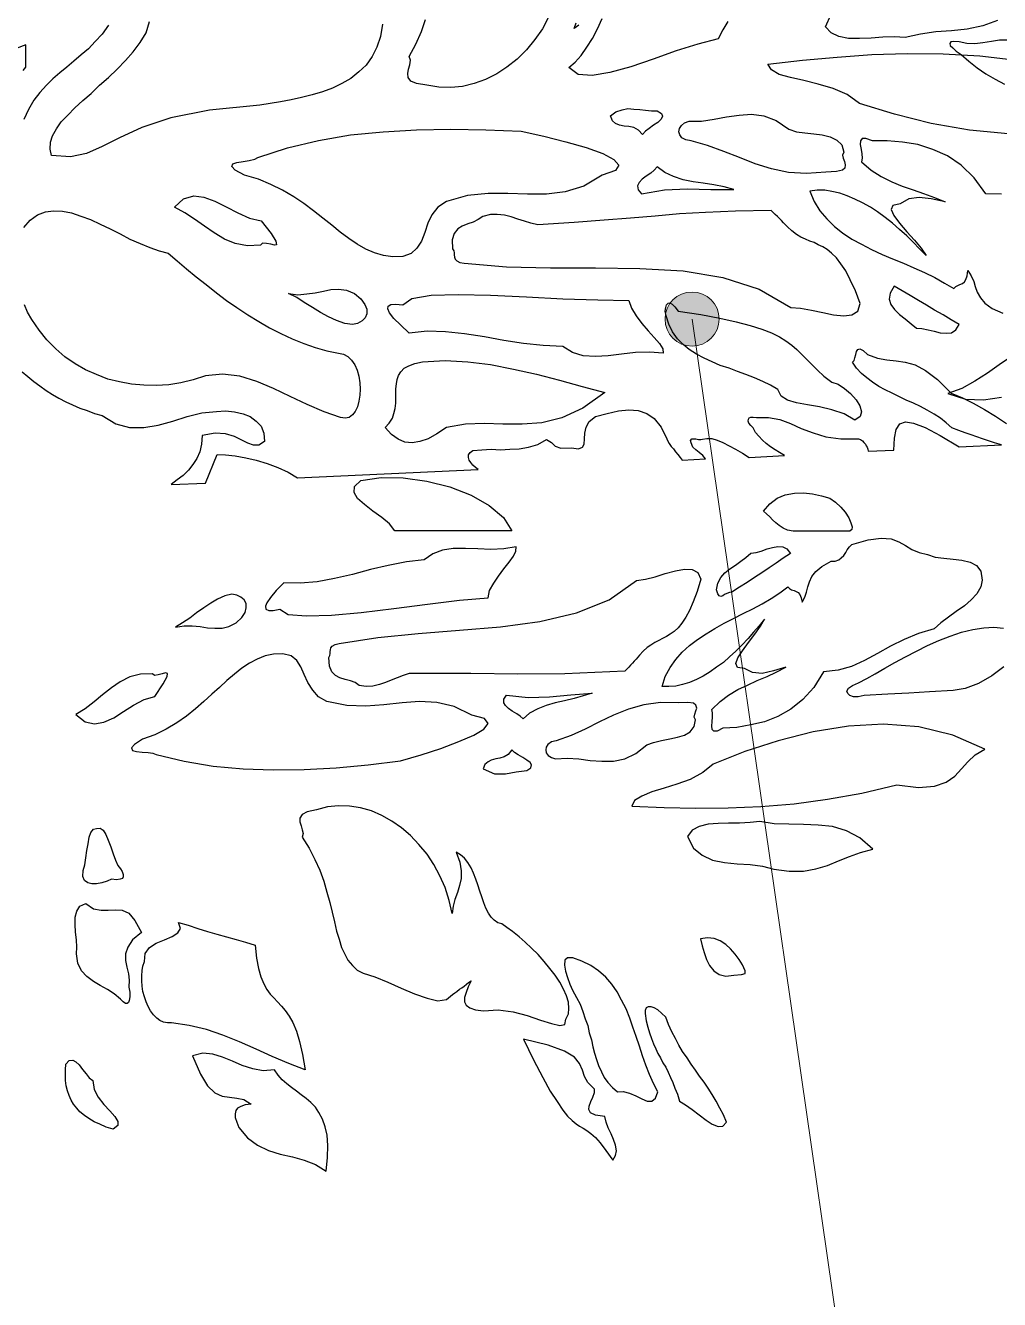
# Model space of a CAD drawing. Header units: metres. Extents: x 78 to 178, y -74 to 157.
# Drawn here: x 108.831 to 109.576, y 100.694 to 101.669 of the extents above; entities that cross this region are included whole.
import ezdxf

# ---------------------------------------------------------------- set-up
doc = ezdxf.new("R2010")
doc.units = ezdxf.units.M
doc.layers.add('ARBOLES', color=3, linetype='Continuous')
doc.layers.add('Detalles constructivos', color=7, linetype='Continuous', lineweight=9)

# ---------------------------------------------------------------- blocks, each defined once
blk = doc.blocks.new('ar-43')
at = {"layer": 'ARBOLES', "color": 35}
for points in [[(60.0077, 101.8655), (59.955, 101.8871), (59.9557, 101.9027), (59.9572, 101.9205), (59.9609, 101.9398), (59.9654, 101.9592), (59.9713, 101.9792), (59.9787, 101.9986), (59.9877, 102.0179), (59.9981, 102.035), (59.9825, 102.368), (59.9787, 102.3628), (59.9743, 102.3576), (59.9698, 102.3539), (59.9654, 102.3509), (59.9602, 102.3502), (59.9557, 102.3502), (59.9512, 102.3531), (59.9475, 102.3576), (59.946, 102.3747), (59.9453, 102.3918), (59.946, 102.4089), (59.9453, 102.426), (59.9445, 102.4431), (59.9416, 102.4602), (59.9364, 102.4773), (59.9275, 102.4937), (59.9327, 102.5026), (59.9393, 102.5093), (59.943, 102.5197), (59.9423, 102.5397), (59.9445, 102.5524), (59.9416, 102.5598), (59.9356, 102.5628), (59.926, 102.5635), (59.9156, 102.5643), (59.9044, 102.5665), (59.894, 102.5724), (59.8851, 102.5836), (59.8792, 102.6052), (59.8747, 102.626), (59.8725, 102.6453), (59.8739, 102.6624), (59.8792, 102.678), (59.8888, 102.6921), (59.9044, 102.7048), (59.926, 102.7152), (59.9304, 102.7167), (59.9349, 102.7197), (59.9401, 102.7234), (59.9445, 102.7271), (59.9497, 102.7308), (59.955, 102.7353), (59.9602, 102.7397), (59.9654, 102.7434), (59.9631, 102.7865), (59.9564, 102.7814), (59.9512, 102.7747), (59.946, 102.7687), (59.9416, 102.7628), (59.9334, 102.7598), (59.929, 102.759), (59.926, 102.7613), (59.926, 102.765), (59.926, 102.7687), (59.9275, 102.7732), (59.9275, 102.7776), (59.9267, 102.7806), (59.9253, 102.7888), (59.9253, 102.7977), (59.9282, 102.8081), (59.9327, 102.8185), (59.9386, 102.8297), (59.9453, 102.8416), (59.9527, 102.8542), (59.9602, 102.8668), (59.9564, 102.9315), (59.9512, 102.9226), (59.946, 102.9144), (59.9408, 102.9062), (59.9349, 102.8981), (59.9282, 102.8914), (59.9208, 102.8847), (59.9141, 102.8787), (59.9059, 102.8743), (59.9014, 102.8698), (59.897, 102.8661), (59.8933, 102.8646), (59.8896, 102.8654), (59.8873, 102.8668), (59.8859, 102.8698), (59.8859, 102.8743), (59.8866, 102.8802), (59.8866, 102.9025), (59.8903, 102.9233), (59.8977, 102.9427), (59.9067, 102.9627), (59.9148, 102.9843), (59.9223, 103.0081), (59.926, 103.0356), (59.926, 103.0683), (59.9275, 103.072), (59.9297, 103.0757), (59.9327, 103.0779), (59.9356, 103.0809), (59.9386, 103.0824), (59.9416, 103.0839), (59.9453, 103.0854), (59.949, 103.0861), (59.9468, 103.133), (59.9245, 103.1344), (59.9089, 103.1374), (59.8985, 103.1441), (59.8948, 103.1545), (59.897, 103.1694), (59.9052, 103.1909), (59.9201, 103.2185), (59.9408, 103.2534), (59.9371, 103.3314), (59.9334, 103.3188), (59.9297, 103.3077), (59.926, 103.2965), (59.9223, 103.2861), (59.9186, 103.2757), (59.9148, 103.2645), (59.9104, 103.2527), (59.9059, 103.24), (59.8963, 103.2296), (59.8881, 103.2192), (59.8806, 103.2073), (59.8732, 103.1947), (59.8665, 103.182), (59.8606, 103.1694), (59.8546, 103.156), (59.8487, 103.1434), (59.842, 103.13), (59.836, 103.1174), (59.8294, 103.1054), (59.8219, 103.0936), (59.8137, 103.0832), (59.8056, 103.0735), (59.7959, 103.0646), (59.7847, 103.0571), (59.7818, 103.0601), (59.7766, 103.0616), (59.7706, 103.0631), (59.7654, 103.0646), (59.7617, 103.0668), (59.7602, 103.0705), (59.7632, 103.0765), (59.7706, 103.0846), (59.7773, 103.1032), (59.7803, 103.1203), (59.7825, 103.1374), (59.7847, 103.1538), (59.79, 103.1724), (59.8004, 103.1917), (59.8167, 103.2133), (59.842, 103.2385), (59.8502, 103.2593), (59.8606, 103.2794), (59.8717, 103.3002), (59.8844, 103.3203), (59.8977, 103.3404)], [(59.1573, 102.8274), (59.173, 102.8185), (59.1893, 102.8096), (59.199, 102.7724), (59.2116, 102.7323), (59.2265, 102.6899), (59.2406, 102.649), (59.251, 102.6104), (59.257, 102.5777), (59.2547, 102.5516), (59.2421, 102.5345), (59.2324, 102.5464), (59.2198, 102.5576), (59.2049, 102.568), (59.1886, 102.5784), (59.1707, 102.5873), (59.1521, 102.5962)], [(59.164, 101.6871), (59.1804, 101.6752), (59.1945, 101.6626), (59.2079, 101.6499), (59.219, 101.6365), (59.2302, 101.6232), (59.2413, 101.6105), (59.2517, 101.5971), (59.2629, 101.5845), (59.2748, 101.5726), (59.2882, 101.5607), (59.3023, 101.5496), (59.3194, 101.5399), (59.338, 101.531)], [(59.5365, 101.531), (59.5231, 101.5429), (59.5134, 101.5563), (59.5082, 101.5711), (59.506, 101.586), (59.5067, 101.6023), (59.5097, 101.6187), (59.5157, 101.6358), (59.5223, 101.6537), (59.5305, 101.6715), (59.5394, 101.6901), (59.5484, 101.7087), (59.558, 101.7265), (59.5662, 101.7451), (59.5736, 101.7629), (59.5796, 101.78), (59.584, 101.7971), (59.5982, 101.8135), (59.613, 101.8306), (59.6279, 101.8484), (59.642, 101.867), (59.6569, 101.8856), (59.671, 101.9042), (59.6844, 101.9235), (59.6978, 101.9436), (59.7097, 101.9636), (59.7216, 101.9837), (59.732, 102.0045), (59.7416, 102.0253), (59.7505, 102.0469), (59.758, 102.0677), (59.7639, 102.0893), (59.7684, 102.1108), (59.7699, 102.1197), (59.7743, 102.1279), (59.781, 102.1346), (59.79, 102.1406), (59.7996, 102.145), (59.8108, 102.148), (59.8227, 102.1495), (59.8346, 102.1502), (59.8457, 102.1495), (59.8569, 102.148), (59.8673, 102.1458), (59.8754, 102.1413), (59.8821, 102.1361), (59.8866, 102.1301), (59.8881, 102.1227), (59.8866, 102.1145), (59.8762, 102.0841), (59.8628, 102.0528), (59.8479, 102.0216), (59.8331, 101.9911), (59.8204, 101.9599), (59.8108, 101.9287), (59.807, 101.8967), (59.81, 101.8655), (59.8175, 101.8432), (59.8227, 101.8201), (59.8264, 101.7979), (59.8279, 101.7748), (59.8271, 101.7518), (59.8256, 101.7295), (59.8212, 101.7072), (59.816, 101.6856), (59.8078, 101.6648), (59.7989, 101.6447), (59.7877, 101.6254), (59.7751, 101.6068), (59.7602, 101.5897), (59.7439, 101.5733), (59.726, 101.5592), (59.706, 101.5458), (59.6926, 101.5377), (59.6792, 101.5325)], [(59.8026, 101.528), (59.8115, 101.5384), (59.8204, 101.5496), (59.8286, 101.5607), (59.8368, 101.5719), (59.8442, 101.5838), (59.8509, 101.5957), (59.8576, 101.6083), (59.8636, 101.6209), (59.8695, 101.6343), (59.8739, 101.6477), (59.8792, 101.6611), (59.8829, 101.6752), (59.8985, 101.7005), (59.9052, 101.7257), (59.9052, 101.7518), (59.9007, 101.7785), (59.8933, 101.8053), (59.8851, 101.8321), (59.8784, 101.8588), (59.8754, 101.8856), (59.8747, 101.9027), (59.8762, 101.919), (59.8799, 101.9347), (59.8851, 101.948), (59.8933, 101.9592), (59.9029, 101.9681), (59.9156, 101.9733), (59.9312, 101.974), (59.9379, 101.9636), (59.9379, 101.954), (59.9342, 101.9436), (59.9282, 101.9324), (59.9215, 101.919), (59.9171, 101.9027), (59.9156, 101.8833), (59.9201, 101.8596), (59.9356, 101.8581), (59.9497, 101.8551), (59.9624, 101.8499), (59.9735, 101.8425), (59.9839, 101.8343), (59.9936, 101.8246), (60.0018, 101.8135), (60.01, 101.8023), (60.0077, 101.8655)], [(59.2748, 102.2729), (59.2718, 102.2543), (59.2674, 102.2439), (59.2607, 102.2387), (59.2532, 102.2379), (59.245, 102.2394), (59.2369, 102.2417), (59.2287, 102.2431), (59.222, 102.2409), (59.199, 102.2528), (59.1759, 102.2632), (59.1536, 102.2706)], [(59.164, 102.5531), (59.17, 102.5442), (59.1596, 102.5479)], [(59.1484, 102.4981), (59.1707, 102.4862), (59.1908, 102.4721), (59.2094, 102.4565), (59.2265, 102.4394), (59.2413, 102.4208), (59.254, 102.4022), (59.2644, 102.3814), (59.2718, 102.3606), (59.277, 102.339), (59.2792, 102.3175), (59.2785, 102.2952), (59.2748, 102.2729)], [(59.59, 102.229), (59.5907, 102.2104), (59.5885, 102.1933), (59.5833, 102.177), (59.5766, 102.1606), (59.5677, 102.145), (59.5573, 102.1294), (59.5454, 102.1138), (59.5327, 102.0982), (59.5194, 102.0818), (59.506, 102.0647), (59.4926, 102.0469), (59.48, 102.0283), (59.4681, 102.0075), (59.4577, 101.9859), (59.448, 101.9629), (59.4406, 101.9376), (59.4309, 101.9205), (59.4242, 101.9138), (59.4198, 101.916), (59.4168, 101.9235), (59.4153, 101.9347), (59.4131, 101.9458), (59.4108, 101.9562), (59.4079, 101.9622), (59.39, 102.0164), (59.3766, 102.0736), (59.3662, 102.1324), (59.3603, 102.1926), (59.3566, 102.2543), (59.3558, 102.3175), (59.3566, 102.3821), (59.3596, 102.4468), (59.3684, 102.4885), (59.3789, 102.5294), (59.3893, 102.5665), (59.4004, 102.597), (59.4116, 102.6178), (59.422, 102.6267), (59.4316, 102.6208), (59.4406, 102.5962), (59.4606, 102.5621), (59.471, 102.5279), (59.4755, 102.4937), (59.4755, 102.4587), (59.474, 102.4223), (59.474, 102.3859), (59.4777, 102.348), (59.4889, 102.3093), (59.4993, 102.2937), (59.5134, 102.2825), (59.529, 102.2751), (59.5461, 102.2692), (59.5617, 102.2632), (59.5751, 102.255), (59.5848, 102.2446), (59.59, 102.229)], [(59.1625, 102.1918), (59.1848, 102.1881), (59.2049, 102.1814), (59.222, 102.1725), (59.2376, 102.1614), (59.2503, 102.148), (59.2622, 102.1331), (59.2718, 102.1168), (59.28, 102.0997), (59.2867, 102.0811), (59.2926, 102.0618), (59.2971, 102.0424), (59.3016, 102.0231), (59.3053, 102.0038), (59.3082, 101.9844), (59.3112, 101.9659), (59.3209, 101.873), (59.335, 101.8016), (59.3529, 101.7481), (59.3714, 101.7072), (59.3878, 101.6752), (59.4004, 101.6462), (59.4064, 101.6172), (59.4041, 101.5823), (59.3923, 101.5793), (59.3796, 101.58), (59.3677, 101.5838), (59.3551, 101.5912), (59.3424, 101.6001), (59.3298, 101.612), (59.3164, 101.6247), (59.303, 101.6395), (59.2897, 101.6551), (59.2748, 101.6707), (59.2607, 101.6871), (59.245, 101.7027), (59.2295, 101.7183), (59.2131, 101.7324), (59.196, 101.7451), (59.1782, 101.7562), (59.1573, 101.7622)], [(59.2479, 101.5298), (59.2413, 101.535), (59.2004, 101.535), (59.2071, 101.5171)]]:
    blk.add_lwpolyline(points, dxfattribs=at)
at = {"layer": 'ARBOLES', "color": 139, "linetype": 'Continuous'}
for points in [[(59.3774, 103.0936), (59.3729, 103.0817), (59.3729, 103.075), (59.3774, 103.072), (59.3841, 103.0712), (59.393, 103.0727), (59.4012, 103.0742), (59.4093, 103.075), (59.416, 103.0735), (59.4309, 103.0913), (59.4428, 103.1099), (59.4525, 103.1292), (59.4606, 103.1486), (59.4673, 103.1686), (59.474, 103.188), (59.4815, 103.208), (59.4896, 103.2274), (59.4837, 103.2021), (59.4815, 103.1798), (59.4837, 103.1605), (59.4933, 103.1449), (59.4963, 103.1315), (59.5038, 103.1285), (59.5149, 103.133), (59.529, 103.1434), (59.5446, 103.1568), (59.5602, 103.1709), (59.5751, 103.1835), (59.5885, 103.1924), (59.5759, 103.1805), (59.564, 103.1686), (59.5521, 103.1568), (59.5402, 103.1434), (59.529, 103.1307), (59.5186, 103.1174), (59.5082, 103.1032), (59.4993, 103.0899), (59.4911, 103.0757), (59.4844, 103.0616), (59.4785, 103.0475), (59.4733, 103.0334), (59.4703, 103.0192), (59.4681, 103.0058), (59.4681, 102.9917), (59.4696, 102.9783), (59.4889, 102.9865), (59.506, 102.9969), (59.5209, 103.0096), (59.535, 103.0237), (59.5469, 103.0385), (59.558, 103.0557), (59.5677, 103.0735), (59.5774, 103.0921), (59.5863, 103.1114), (59.5944, 103.1307), (59.6026, 103.1508), (59.6108, 103.1701), (59.6197, 103.1895), (59.6286, 103.2088), (59.6391, 103.2266), (59.6494, 103.2437), (59.6457, 103.2475), (59.6435, 103.2512), (59.642, 103.2549), (59.6398, 103.2593), (59.6368, 103.263), (59.6324, 103.266), (59.6257, 103.2683), (59.616, 103.2697), (59.6257, 103.2757), (59.6361, 103.2802), (59.6457, 103.2831), (59.6561, 103.2868), (59.6666, 103.2928), (59.6762, 103.301), (59.6859, 103.3144), (59.6948, 103.3337)], [(59.4755, 103.3314), (59.4748, 103.3025), (59.445, 103.2809), (59.422, 103.2571), (59.4049, 103.2318), (59.393, 103.2051), (59.3841, 103.1776), (59.3796, 103.1493), (59.3774, 103.1211), (59.3774, 103.0936)], [(59.2362, 102.901), (59.2287, 102.965), (59.2228, 103.0289), (59.2183, 103.0928), (59.2161, 103.1575), (59.2168, 103.2237), (59.2205, 103.2913), (59.2287, 103.3597)], [(59.364, 103.3434), (59.3573, 103.2727), (59.3454, 103.2021), (59.3283, 103.1344), (59.3082, 103.0698), (59.2919, 103.0475), (59.2807, 103.0215), (59.2726, 102.994), (59.2659, 102.9672), (59.2607, 102.9427), (59.2547, 102.9218), (59.2465, 102.9077), (59.2362, 102.901)], [(59.8424, 103.2326), (59.8528, 103.2653), (59.8543, 103.298), (59.8491, 103.3314)], [(59.7755, 103.3478), (59.7896, 103.327), (59.8052, 103.3054), (59.8201, 103.2824), (59.8335, 103.2586), (59.8424, 103.2326)], [(59.1979, 103.2675), (59.195, 103.2534), (59.1942, 103.2437), (59.195, 103.2378), (59.1979, 103.2363), (59.2016, 103.237), (59.2061, 103.2415), (59.2121, 103.2482), (59.218, 103.2571), (59.2306, 103.2712), (59.2425, 103.2868), (59.2537, 103.3025), (59.2633, 103.3195), (59.273, 103.3367)], [(59.192, 103.3426), (59.192, 103.3277), (59.1942, 103.3129), (59.1965, 103.2972), (59.1987, 103.2824), (59.1979, 103.2675)], [(59.167, 103.0073), (59.144, 103.0177)], [(59.1558, 103.324), (59.1655, 103.2972), (59.1715, 103.2683), (59.1744, 103.2393), (59.1767, 103.2103), (59.1804, 103.182), (59.1871, 103.1538), (59.1856, 103.1344), (59.1863, 103.1129), (59.1878, 103.0913), (59.1886, 103.0698), (59.1886, 103.0497), (59.1848, 103.0319), (59.1782, 103.0177), (59.167, 103.0073)], [(60.3988, 103.0787), (60.401, 103.0675), (60.401, 103.0586), (60.3988, 103.0519), (60.395, 103.0482), (60.3906, 103.0467), (60.3854, 103.0497), (60.3802, 103.0571), (60.3757, 103.0683), (60.3675, 103.0832), (60.3586, 103.0988), (60.3482, 103.1166), (60.3378, 103.1352), (60.3274, 103.1545), (60.317, 103.1746), (60.3066, 103.1954), (60.2977, 103.2162), (60.2895, 103.237), (60.282, 103.2578), (60.2769, 103.2787), (60.2739, 103.2987), (60.2731, 103.3173), (60.2746, 103.3352)], [(60.346, 103.3359), (60.3623, 103.3136), (60.3764, 103.2891), (60.3861, 103.2645), (60.3898, 103.2422), (60.3921, 103.1991), (60.3943, 103.1605), (60.3965, 103.1218), (60.3988, 103.0787)], [(60.459, 102.8185), (60.4642, 102.8081), (60.4642, 102.8014), (60.4612, 102.7984), (60.4545, 102.7977), (60.4471, 102.7984), (60.4381, 102.7992), (60.4307, 102.7992), (60.4248, 102.7977), (60.4099, 102.8133), (60.398, 102.8289), (60.3876, 102.846), (60.3794, 102.8639), (60.3713, 102.8817), (60.3638, 102.8996), (60.3556, 102.9166), (60.3467, 102.9345), (60.3534, 102.9114), (60.3579, 102.8906), (60.3564, 102.8728), (60.3489, 102.8579), (60.3474, 102.8453), (60.34, 102.8423), (60.3296, 102.846), (60.3162, 102.8542), (60.3014, 102.8654), (60.2857, 102.8772), (60.2709, 102.8876), (60.2582, 102.8951), (60.2702, 102.8854), (60.282, 102.875), (60.2939, 102.8646), (60.3058, 102.8534), (60.317, 102.8423), (60.3274, 102.8304), (60.3378, 102.8192), (60.3467, 102.8066), (60.3549, 102.7947), (60.3631, 102.7821), (60.369, 102.7695), (60.375, 102.7568), (60.3787, 102.7442), (60.3816, 102.7315), (60.3824, 102.7189), (60.3824, 102.7063), (60.3638, 102.7122), (60.3474, 102.7211), (60.3326, 102.7315), (60.3192, 102.7434), (60.3066, 102.7568), (60.2954, 102.7717), (60.285, 102.7873), (60.2754, 102.8037), (60.2657, 102.8207), (60.2568, 102.8379), (60.2479, 102.8557), (60.2389, 102.8735), (60.23, 102.8906), (60.2203, 102.907), (60.2099, 102.9233), (60.1988, 102.9382), (60.2018, 102.9412), (60.204, 102.9449), (60.2055, 102.9493), (60.207, 102.9531), (60.2092, 102.9568), (60.2129, 102.9598), (60.2189, 102.9627), (60.227, 102.9642), (60.2174, 102.9694), (60.2085, 102.9724), (60.1988, 102.9746), (60.1891, 102.9776), (60.1795, 102.9821), (60.1705, 102.9895), (60.1609, 103.0007), (60.1512, 103.0177), (60.1512, 103.0252), (60.149, 103.0319), (60.1453, 103.0363), (60.1408, 103.0408), (60.1356, 103.0445), (60.1304, 103.0475), (60.1252, 103.0512), (60.1207, 103.0557), (60.1118, 103.0861), (60.1088, 103.1099), (60.1103, 103.1285), (60.1155, 103.1426), (60.1222, 103.1545), (60.1296, 103.1664), (60.1356, 103.1798), (60.1393, 103.1954), (60.1438, 103.2095), (60.146, 103.2251), (60.1475, 103.2422), (60.1497, 103.2586), (60.1534, 103.2735), (60.1594, 103.2854), (60.1698, 103.2935), (60.1861, 103.2958), (60.1988, 103.2935), (60.2114, 103.2861), (60.2226, 103.2757), (60.2337, 103.263), (60.2441, 103.2482), (60.2545, 103.2341), (60.2649, 103.2199), (60.2761, 103.2073), (60.2843, 103.1783), (60.2954, 103.1523), (60.3081, 103.127), (60.3214, 103.1032), (60.3341, 103.0794), (60.3452, 103.0549), (60.3519, 103.0304), (60.3549, 103.0036), (60.3839, 102.9858), (60.4062, 102.9657), (60.424, 102.9434), (60.4374, 102.9196), (60.4471, 102.8951), (60.453, 102.8698), (60.4575, 102.8438), (60.459, 102.8185)], [(60.6024, 102.6505), (60.6047, 102.71), (60.6061, 102.7687), (60.6054, 102.8282), (60.6032, 102.8884), (60.598, 102.9493), (60.5898, 103.011), (60.5786, 103.0742), (60.563, 103.1389), (60.5682, 103.1783), (60.566, 103.208), (60.5586, 103.2296), (60.5474, 103.2452), (60.534, 103.2578), (60.5207, 103.2697), (60.508, 103.2831), (60.4976, 103.301), (60.4716, 103.2415), (60.4567, 103.1791), (60.4515, 103.1144), (60.4553, 103.0497), (60.4657, 102.9843), (60.482, 102.9204), (60.5021, 102.8587), (60.5251, 102.8007), (60.5407, 102.7814), (60.5534, 102.7583), (60.5623, 102.7338), (60.5697, 102.71), (60.5764, 102.6877), (60.5839, 102.6691), (60.592, 102.6557), (60.6024, 102.6505)], [(59.645, 103.1337), (59.6576, 103.1263), (59.6688, 103.1248), (59.6784, 103.1278), (59.6881, 103.1344), (59.697, 103.1434), (59.7052, 103.1538), (59.7141, 103.1649), (59.7223, 103.1746), (59.723, 103.185), (59.7253, 103.1961), (59.7275, 103.2073), (59.7305, 103.2185), (59.7312, 103.2296), (59.7305, 103.2393), (59.7253, 103.2475), (59.7156, 103.2534), (59.7067, 103.2385), (59.6978, 103.2237), (59.6888, 103.208), (59.6799, 103.1932), (59.671, 103.1783), (59.6621, 103.1634), (59.6532, 103.1486), (59.645, 103.1337)], [(60.6582, 102.7531), (60.6798, 102.7642), (60.6931, 102.7799), (60.702, 102.7992), (60.7065, 102.8215), (60.7087, 102.8445), (60.7102, 102.8683), (60.7132, 102.8914), (60.7184, 102.9122), (60.7221, 102.9404), (60.7221, 102.9665), (60.7177, 102.9895), (60.7117, 103.011), (60.7035, 103.0311), (60.6953, 103.0512), (60.6879, 103.072), (60.682, 103.0943), (60.6611, 103.0705), (60.6478, 103.046), (60.6403, 103.02), (60.6374, 102.994), (60.6366, 102.9665), (60.6359, 102.9397), (60.6351, 102.9129), (60.6307, 102.8862), (60.6329, 102.8683), (60.6336, 102.849), (60.6336, 102.8289), (60.6344, 102.8096), (60.6359, 102.791), (60.6403, 102.7747), (60.647, 102.762), (60.6582, 102.7531)], [(59.5164, 102.3762), (59.5223, 102.368), (59.5268, 102.3584), (59.5298, 102.3487), (59.5342, 102.3383), (59.5394, 102.3301), (59.5476, 102.3234), (59.5595, 102.3197), (59.5759, 102.3204), (59.5796, 102.3227), (59.5833, 102.3234), (59.587, 102.3234), (59.5915, 102.3242), (59.5952, 102.3256), (59.5982, 102.3286), (59.6011, 102.3338), (59.6026, 102.342), (59.6093, 102.4201), (59.6108, 102.5011), (59.6108, 102.5836), (59.6123, 102.6654), (59.6167, 102.7449), (59.6286, 102.8185), (59.6502, 102.8854), (59.6844, 102.9434), (59.6851, 102.9612), (59.6888, 102.9813), (59.6933, 103.0021), (59.6978, 103.0222), (59.6993, 103.0408), (59.6978, 103.0557), (59.6911, 103.0668), (59.677, 103.0712), (59.6532, 103.0624), (59.6331, 103.0527), (59.6167, 103.0445), (59.6034, 103.0356), (59.5929, 103.0274), (59.584, 103.0185), (59.5774, 103.0103), (59.5721, 103.0021), (59.5684, 102.994), (59.5647, 102.9865), (59.5617, 102.9783), (59.558, 102.9702), (59.5543, 102.962), (59.5499, 102.9538), (59.5432, 102.9456), (59.5357, 102.9375), (59.532, 102.9337), (59.5283, 102.93), (59.5238, 102.9263), (59.5201, 102.9226), (59.5164, 102.9189), (59.5127, 102.9144), (59.509, 102.9107), (59.5052, 102.907), (59.5067, 102.8416), (59.509, 102.7865), (59.5119, 102.7382), (59.5157, 102.6936), (59.5194, 102.6483), (59.5231, 102.6), (59.5275, 102.5442), (59.532, 102.4773), (59.529, 102.4647), (59.5253, 102.4528), (59.5216, 102.4409), (59.5171, 102.4282), (59.5142, 102.4163), (59.5127, 102.403), (59.5127, 102.3903), (59.5164, 102.3762)], [(59.6993, 102.7137), (59.6911, 102.7122), (59.6844, 102.713), (59.6792, 102.7145), (59.6762, 102.7174), (59.6755, 102.7204), (59.6777, 102.7248), (59.6829, 102.73), (59.6911, 102.736), (59.697, 102.7776), (59.7037, 102.8126), (59.7104, 102.8431), (59.7171, 102.8683), (59.7238, 102.8899), (59.7305, 102.9077), (59.7379, 102.9226), (59.7453, 102.9345), (59.7535, 102.9456), (59.7617, 102.9546), (59.7706, 102.9635), (59.7795, 102.9724), (59.7892, 102.9821), (59.7996, 102.9925), (59.8108, 103.0044), (59.8219, 103.0192), (59.8256, 103.0304), (59.8331, 103.0423), (59.8427, 103.0534), (59.8539, 103.0638), (59.865, 103.0705), (59.8762, 103.0735), (59.8851, 103.0712), (59.8918, 103.0616), (59.8799, 103.0415), (59.8725, 103.0192), (59.8673, 102.9962), (59.8636, 102.9739), (59.8598, 102.9538), (59.8546, 102.9375), (59.8472, 102.9256), (59.8353, 102.9196), (59.8271, 102.9062), (59.8204, 102.8921), (59.8137, 102.8765), (59.8078, 102.8609), (59.8019, 102.8453), (59.7959, 102.8297), (59.7907, 102.8133), (59.784, 102.7984), (59.7773, 102.7836), (59.7699, 102.7695), (59.7617, 102.7561), (59.752, 102.7449), (59.7416, 102.7345), (59.729, 102.7256), (59.7149, 102.7189), (59.6993, 102.7137)], [(59.3774, 102.7598), (59.3751, 102.7501), (59.3714, 102.7427), (59.3662, 102.739), (59.3603, 102.7375), (59.3543, 102.7382), (59.3491, 102.742), (59.3439, 102.7479), (59.3409, 102.7561), (59.3409, 102.7791), (59.3372, 102.8022), (59.3328, 102.8252), (59.3298, 102.8482), (59.3283, 102.8713), (59.3313, 102.8936), (59.3395, 102.9166), (59.3558, 102.9397), (59.3603, 102.9538), (59.3625, 102.9694), (59.364, 102.9858), (59.3662, 103.0014), (59.3699, 103.0162), (59.3759, 103.0282), (59.3848, 103.0371), (59.3982, 103.0408), (59.4034, 103.0385), (59.4093, 103.04), (59.4153, 103.0423), (59.4213, 103.0437), (59.4272, 103.043), (59.4309, 103.0385), (59.4339, 103.0274), (59.4346, 103.0081), (59.4376, 102.9724), (59.4354, 102.9389), (59.4287, 102.9077), (59.4198, 102.878), (59.4079, 102.849), (59.3967, 102.82), (59.3856, 102.7903), (59.3774, 102.7598)], [(60.2085, 102.8349), (60.2092, 102.8304), (60.2107, 102.8259), (60.2129, 102.8215), (60.2151, 102.8185), (60.2166, 102.8148), (60.2151, 102.8118), (60.2114, 102.8089), (60.204, 102.8066), (60.1921, 102.8089), (60.1817, 102.8148), (60.1728, 102.8222), (60.1653, 102.8312), (60.1586, 102.8416), (60.1512, 102.8512), (60.1445, 102.8609), (60.1363, 102.8698), (60.1356, 102.8795), (60.1326, 102.8891), (60.1289, 102.8996), (60.1259, 102.91), (60.1244, 102.9196), (60.1252, 102.9285), (60.1289, 102.936), (60.1371, 102.9427), (60.146, 102.9293), (60.1549, 102.9166), (60.1638, 102.9033), (60.1728, 102.8899), (60.1817, 102.8765), (60.1906, 102.8631), (60.1995, 102.849), (60.2085, 102.8349)], [(60.847, 102.7769), (60.8596, 102.7799), (60.8723, 102.7836), (60.8849, 102.788), (60.8961, 102.794), (60.9057, 102.8014), (60.9124, 102.8118), (60.9154, 102.8237), (60.9139, 102.8386), (60.9124, 102.8527), (60.9109, 102.8594), (60.9057, 102.8594), (60.8946, 102.8542), (60.8849, 102.8482), (60.8753, 102.8408), (60.8656, 102.8326), (60.8574, 102.8237), (60.8507, 102.8133), (60.8463, 102.8022), (60.8448, 102.7903), (60.847, 102.7769)], [(59.425, 102.6973), (59.4309, 102.6921), (59.4368, 102.6855), (59.4421, 102.6773), (59.448, 102.6698), (59.454, 102.6639), (59.4599, 102.6609), (59.4673, 102.6624), (59.4748, 102.6683), (59.4673, 102.7107), (59.4658, 102.7531), (59.4666, 102.7962), (59.4666, 102.8386), (59.4621, 102.8207), (59.4584, 102.8014), (59.4554, 102.7821), (59.4525, 102.7635), (59.4488, 102.7449), (59.4428, 102.7271), (59.4354, 102.7115), (59.425, 102.6973)], [(60.9845, 102.675), (60.9979, 102.6773), (61.0098, 102.6803), (61.0202, 102.6832), (61.0306, 102.687), (61.0403, 102.6907), (61.0492, 102.6951), (61.0581, 102.6988), (61.0663, 102.7033), (61.0752, 102.7078), (61.0834, 102.713), (61.0923, 102.7174), (61.102, 102.7219), (61.1117, 102.7263), (61.1221, 102.73), (61.1332, 102.7345), (61.1459, 102.7382), (61.1525, 102.7494), (61.1614, 102.762), (61.1711, 102.7747), (61.1808, 102.7873), (61.1882, 102.7984), (61.1927, 102.8096), (61.1919, 102.8185), (61.1845, 102.8252), (61.1711, 102.8192), (61.1585, 102.8126), (61.1459, 102.8059), (61.1339, 102.7984), (61.1221, 102.791), (61.1109, 102.7836), (61.0997, 102.7754), (61.0886, 102.768), (61.0775, 102.7598), (61.0663, 102.7524), (61.0544, 102.7442), (61.0425, 102.7375), (61.0306, 102.7308), (61.018, 102.7241), (61.0046, 102.7182), (60.9912, 102.713), (60.9838, 102.7055), (60.9778, 102.6988), (60.9741, 102.6921), (60.9719, 102.6862), (60.9719, 102.681), (60.9741, 102.6773), (60.9786, 102.675), (60.9845, 102.675)], [(60.3802, 102.1487), (60.375, 102.1413), (60.372, 102.1324), (60.369, 102.1227), (60.3661, 102.1131), (60.3616, 102.1049), (60.3549, 102.0982), (60.3445, 102.0937), (60.3289, 102.093), (60.3252, 102.0945), (60.3214, 102.0952), (60.3177, 102.0952), (60.3147, 102.096), (60.311, 102.0967), (60.3081, 102.0989), (60.3051, 102.1041), (60.3029, 102.1116), (60.2917, 102.1829), (60.2843, 102.2573), (60.2783, 102.3331), (60.2724, 102.4089), (60.2627, 102.481), (60.2464, 102.5487), (60.2226, 102.6089), (60.1869, 102.6594), (60.1847, 102.6758), (60.1802, 102.6936), (60.1743, 102.7122), (60.169, 102.7308), (60.1661, 102.7479), (60.1668, 102.762), (60.172, 102.7724), (60.1847, 102.7776), (60.207, 102.7709), (60.2263, 102.7635), (60.2419, 102.7568), (60.2545, 102.7501), (60.2657, 102.7427), (60.2739, 102.736), (60.2806, 102.7286), (60.2857, 102.7211), (60.2902, 102.7145), (60.2939, 102.707), (60.2977, 102.7003), (60.3014, 102.6929), (60.3058, 102.6855), (60.3103, 102.6788), (60.317, 102.6713), (60.3244, 102.6646), (60.3281, 102.6617), (60.3319, 102.6587), (60.3356, 102.655), (60.3393, 102.652), (60.343, 102.6483), (60.3467, 102.6453), (60.3504, 102.6416), (60.3541, 102.6379), (60.3586, 102.5271), (60.3594, 102.4409), (60.3579, 102.3539), (60.3579, 102.2409), (60.3616, 102.2297), (60.3661, 102.2186), (60.3705, 102.2075), (60.375, 102.197), (60.3787, 102.1859), (60.3816, 102.174), (60.3824, 102.1614), (60.3802, 102.1487)], [(60.482, 102.5115), (60.4842, 102.5026), (60.4887, 102.4959), (60.4939, 102.4929), (60.4991, 102.4922), (60.5043, 102.4929), (60.5095, 102.4966), (60.5132, 102.5026), (60.5155, 102.51), (60.514, 102.5316), (60.5155, 102.5531), (60.5184, 102.5739), (60.5199, 102.5955), (60.5199, 102.6171), (60.5155, 102.6379), (60.5058, 102.658), (60.4894, 102.678), (60.485, 102.6907), (60.4813, 102.7055), (60.4783, 102.7204), (60.4753, 102.7345), (60.4716, 102.7479), (60.4657, 102.7583), (60.456, 102.7657), (60.4433, 102.768), (60.4389, 102.7657), (60.433, 102.7665), (60.427, 102.7687), (60.4218, 102.7702), (60.4166, 102.7687), (60.4129, 102.7642), (60.4114, 102.7538), (60.4121, 102.736), (60.4114, 102.7033), (60.4158, 102.6728), (60.424, 102.6446), (60.4352, 102.6171), (60.4471, 102.5911), (60.4605, 102.565), (60.4723, 102.539), (60.482, 102.5115)], [(59.3313, 102.6111), (59.3239, 102.6215), (59.3201, 102.6327), (59.3179, 102.6431), (59.3187, 102.6542), (59.3194, 102.6654), (59.3209, 102.6758), (59.3216, 102.687), (59.3216, 102.6973), (59.3268, 102.7055), (59.332, 102.707), (59.3372, 102.7048), (59.3432, 102.6988), (59.3484, 102.6907), (59.3543, 102.6825), (59.3596, 102.6758), (59.3655, 102.6706), (59.3573, 102.6631), (59.3529, 102.6542), (59.3506, 102.6453), (59.3499, 102.6364), (59.3484, 102.6282), (59.3454, 102.6208), (59.3402, 102.6148), (59.3313, 102.6111)], [(59.7312, 102.2409), (59.7163, 102.2245), (59.7045, 102.2127), (59.6941, 102.2045), (59.6866, 102.2015), (59.6814, 102.2022), (59.6784, 102.2067), (59.6777, 102.2156), (59.6792, 102.229), (59.6673, 102.2454), (59.6613, 102.2811), (59.6599, 102.3309), (59.6613, 102.3903), (59.6643, 102.4565), (59.668, 102.5234), (59.6703, 102.5881), (59.671, 102.6453), (59.6851, 102.6498), (59.6993, 102.6587), (59.7134, 102.6691), (59.7268, 102.681), (59.7394, 102.6921), (59.7505, 102.7018), (59.7602, 102.7078), (59.7684, 102.7085), (59.7662, 102.6832), (59.7669, 102.6572), (59.7699, 102.6319), (59.7729, 102.6074), (59.7743, 102.5836), (59.7729, 102.5613), (59.7669, 102.5412), (59.7558, 102.5234), (59.7543, 102.4877), (59.7505, 102.4513), (59.7446, 102.4148), (59.7379, 102.3792), (59.7327, 102.3428), (59.729, 102.3078), (59.7275, 102.2736), (59.7312, 102.2409)], [(60.9414, 102.5412), (60.9548, 102.5487), (60.9674, 102.5554), (60.9808, 102.5606), (60.9942, 102.565), (61.0068, 102.5695), (61.0202, 102.5724), (61.0328, 102.5762), (61.0455, 102.5791), (61.0574, 102.5821), (61.0693, 102.5858), (61.0804, 102.5896), (61.0916, 102.5948), (61.102, 102.6), (61.1117, 102.6066), (61.1206, 102.6148), (61.1287, 102.6245), (61.128, 102.6349), (61.131, 102.6461), (61.1362, 102.658), (61.1414, 102.6691), (61.1459, 102.6788), (61.1459, 102.6877), (61.1406, 102.6944), (61.1287, 102.6988), (61.1131, 102.6907), (61.0968, 102.6832), (61.0797, 102.6765), (61.0626, 102.6706), (61.0447, 102.6646), (61.0269, 102.6587), (61.0098, 102.6528), (60.9927, 102.6468), (60.9756, 102.6401), (60.96, 102.6319), (60.9444, 102.6238), (60.9303, 102.6141), (60.9176, 102.6029), (60.9057, 102.5896), (60.8961, 102.5754), (60.8879, 102.5583), (60.8819, 102.542), (60.8819, 102.5323), (60.8864, 102.5271), (60.8953, 102.5264), (60.9065, 102.5286), (60.9184, 102.5323), (60.9303, 102.5368), (60.9414, 102.5412)], [(61.0314, 102.4513), (61.07, 102.4699), (61.102, 102.487), (61.1273, 102.5004), (61.1466, 102.513), (61.1622, 102.5234), (61.1734, 102.5323), (61.1815, 102.5405), (61.1875, 102.5479), (61.1919, 102.5546), (61.1956, 102.5613), (61.2001, 102.568), (61.2053, 102.5754), (61.2128, 102.5836), (61.2224, 102.5925), (61.2365, 102.6029), (61.2544, 102.6156), (61.2462, 102.6208), (61.2373, 102.6223), (61.2269, 102.6208), (61.2165, 102.6171), (61.2061, 102.6126), (61.1949, 102.6074), (61.1845, 102.6037), (61.1741, 102.6007), (61.1719, 102.5836), (61.1674, 102.5747), (61.1614, 102.5717), (61.1548, 102.5724), (61.1466, 102.5754), (61.1384, 102.5791), (61.1302, 102.5821), (61.1236, 102.5821), (61.1117, 102.5695), (61.1005, 102.5635), (61.0886, 102.5598), (61.0767, 102.5546), (61.0648, 102.5449), (61.0537, 102.5264), (61.0425, 102.4966), (61.0314, 102.4513)], [(59.9052, 102.1963), (59.897, 102.2037), (59.8881, 102.2097), (59.8792, 102.2127), (59.8702, 102.2149), (59.8606, 102.2164), (59.8517, 102.2164), (59.8427, 102.2164), (59.8338, 102.2164), (59.8249, 102.2171), (59.8167, 102.2186), (59.8093, 102.2208), (59.8026, 102.2253), (59.7959, 102.2312), (59.7914, 102.2402), (59.787, 102.2513), (59.784, 102.2654), (59.7818, 102.3071), (59.784, 102.3487), (59.7892, 102.3903), (59.7974, 102.4327), (59.807, 102.4751), (59.8182, 102.5174), (59.8294, 102.5591), (59.8405, 102.6007), (59.8695, 102.5606), (59.8873, 102.5219), (59.8963, 102.4847), (59.8992, 102.449), (59.8992, 102.4134), (59.8977, 102.3792), (59.8992, 102.3442), (59.9052, 102.3093), (59.9171, 102.2914), (59.926, 102.2759), (59.9312, 102.2602), (59.9334, 102.2461), (59.9319, 102.2327), (59.9267, 102.2201), (59.9178, 102.2082), (59.9052, 102.1963)], [(60.4419, 102.4505), (60.4367, 102.4453), (60.4322, 102.4387), (60.4278, 102.4305), (60.4225, 102.4238), (60.4173, 102.4178), (60.4121, 102.4148), (60.4054, 102.4148), (60.398, 102.4201), (60.4025, 102.4595), (60.401, 102.4989), (60.3973, 102.5383), (60.3943, 102.5777), (60.3995, 102.5613), (60.404, 102.5442), (60.4084, 102.5264), (60.4121, 102.5093), (60.4173, 102.4929), (60.4233, 102.4773), (60.4315, 102.4624), (60.4419, 102.4505)], [(60.6091, 102.0699), (60.6128, 102.0528), (60.6181, 102.0439), (60.6247, 102.0394), (60.6314, 102.0394), (60.6389, 102.0417), (60.6463, 102.0439), (60.653, 102.0454), (60.6597, 102.0439), (60.6798, 102.0566), (60.7006, 102.067), (60.7206, 102.0759), (60.7407, 102.0833), (60.7608, 102.0893), (60.7801, 102.0945), (60.7979, 102.0989), (60.8158, 102.1034), (60.8329, 102.1071), (60.8477, 102.1116), (60.8626, 102.116), (60.8753, 102.122), (60.8864, 102.1279), (60.8961, 102.1361), (60.9043, 102.145), (60.9102, 102.1562), (60.9169, 102.1777), (60.9266, 102.2015), (60.9377, 102.226), (60.9481, 102.2506), (60.9563, 102.2736), (60.9608, 102.2937), (60.9585, 102.3093), (60.9496, 102.3204), (60.9466, 102.3249), (60.9436, 102.3286), (60.9399, 102.3331), (60.937, 102.3376), (60.934, 102.342), (60.9303, 102.3465), (60.9273, 102.3502), (60.9243, 102.3546), (60.9355, 102.3494), (60.9459, 102.3457), (60.9548, 102.3428), (60.963, 102.3428), (60.9689, 102.3457), (60.9741, 102.3524), (60.9778, 102.3628), (60.9793, 102.3777), (60.9778, 102.4045), (60.9816, 102.432), (60.9883, 102.458), (60.9964, 102.4825), (61.0031, 102.5026), (61.0068, 102.5182), (61.0046, 102.5271), (60.995, 102.5294), (60.9853, 102.5338), (60.9749, 102.5345), (60.9637, 102.5338), (60.9518, 102.5301), (60.9399, 102.5249), (60.9266, 102.5182), (60.9139, 102.5093), (60.9013, 102.4996), (60.8886, 102.4892), (60.876, 102.478), (60.8641, 102.4662), (60.8529, 102.4543), (60.8433, 102.4431), (60.8336, 102.4312), (60.8262, 102.4208), (60.8195, 102.4111), (60.8173, 102.4037), (60.8128, 102.397), (60.8069, 102.3918), (60.7994, 102.3866), (60.7905, 102.3821), (60.7808, 102.3784), (60.7697, 102.3747), (60.7593, 102.371), (60.7474, 102.3673), (60.737, 102.3636), (60.7258, 102.3591), (60.7162, 102.3546), (60.7065, 102.3487), (60.6983, 102.3428), (60.6924, 102.3353), (60.6872, 102.3271), (60.7058, 102.3338), (60.7214, 102.3361), (60.7355, 102.3361), (60.7489, 102.3331), (60.7615, 102.3294), (60.7742, 102.3249), (60.7868, 102.3219), (60.8002, 102.3197), (60.7764, 102.3145), (60.7526, 102.3071), (60.731, 102.2974), (60.7102, 102.2863), (60.6909, 102.2736), (60.6731, 102.2587), (60.6567, 102.2431), (60.6426, 102.2268), (60.6299, 102.2089), (60.6195, 102.1904), (60.6114, 102.171), (60.6054, 102.151), (60.6024, 102.1309), (60.6017, 102.1108), (60.6039, 102.09), (60.6091, 102.0699)], [(60.534, 102.377), (60.543, 102.3978), (60.543, 102.4178), (60.5392, 102.4379), (60.537, 102.4572), (60.5318, 102.4647), (60.5266, 102.4662), (60.5222, 102.4632), (60.5177, 102.4572), (60.5132, 102.4498), (60.508, 102.4416), (60.5036, 102.4349), (60.4991, 102.4297), (60.5073, 102.423), (60.5117, 102.4156), (60.514, 102.4074), (60.5155, 102.4), (60.5177, 102.3918), (60.5207, 102.3859), (60.5259, 102.3799), (60.534, 102.377)], [(60.0954, 102.2142), (60.0828, 102.2045), (60.0709, 102.1904), (60.059, 102.174), (60.0471, 102.1584), (60.036, 102.1458), (60.0248, 102.1391), (60.0137, 102.1398), (60.0025, 102.1517), (59.9973, 102.1889), (59.9981, 102.2297), (60.004, 102.2729), (60.0144, 102.3153), (60.03, 102.3546), (60.0486, 102.3881), (60.0709, 102.4141), (60.0954, 102.4297), (60.0954, 102.2142)], [(60.1913, 102.0097), (60.2055, 101.9956), (60.2181, 101.9852), (60.2278, 101.9785), (60.2345, 101.9763), (60.2397, 101.977), (60.2419, 101.9822), (60.2419, 101.9904), (60.2397, 102.0023), (60.2493, 102.0179), (60.2523, 102.0514), (60.2508, 102.0974), (60.2456, 102.1525), (60.2382, 102.2127), (60.2307, 102.2744), (60.2233, 102.3331), (60.2189, 102.3859), (60.2055, 102.3888), (60.1921, 102.3963), (60.1787, 102.4052), (60.1653, 102.4148), (60.1534, 102.4245), (60.1423, 102.4327), (60.1326, 102.4372), (60.1252, 102.4379), (60.1289, 102.4148), (60.1296, 102.3911), (60.1289, 102.3673), (60.1282, 102.3442), (60.1282, 102.3219), (60.1311, 102.3019), (60.1378, 102.284), (60.149, 102.2684), (60.1527, 102.2357), (60.1594, 102.2022), (60.1668, 102.1695), (60.1757, 102.1361), (60.1832, 102.1034), (60.1891, 102.0714), (60.1921, 102.0402), (60.1913, 102.0097)], [(60.3222, 102.0082), (60.3229, 101.9911), (60.3259, 101.9755), (60.3319, 101.9607), (60.3393, 101.9465), (60.3482, 101.9324), (60.3594, 101.919), (60.3713, 101.9049), (60.3839, 101.8915), (60.3965, 101.8774), (60.4099, 101.8625), (60.4233, 101.8469), (60.4367, 101.8306), (60.4493, 101.8127), (60.4605, 101.7934), (60.4709, 101.7726), (60.479, 101.7495), (60.4887, 101.7347), (60.4954, 101.7295), (60.4999, 101.7309), (60.5021, 101.7384), (60.5028, 101.7488), (60.5036, 101.7599), (60.505, 101.7689), (60.5073, 101.7748), (60.5199, 101.8261), (60.5289, 101.8796), (60.534, 101.9347), (60.5355, 101.9904), (60.5348, 102.0476), (60.5318, 102.1064), (60.5266, 102.1651), (60.5192, 102.2245), (60.508, 102.2625), (60.4961, 102.2989), (60.4835, 102.3323), (60.4716, 102.3598), (60.4605, 102.3784), (60.45, 102.3859), (60.4411, 102.3792), (60.4352, 102.3561), (60.4188, 102.3234), (60.4114, 102.2914), (60.4099, 102.2595), (60.4121, 102.2275), (60.4158, 102.1941), (60.4181, 102.1606), (60.4173, 102.1257), (60.4099, 102.0893), (60.401, 102.0736), (60.3891, 102.0633), (60.375, 102.0543), (60.3601, 102.0476), (60.346, 102.0409), (60.3341, 102.0335), (60.3259, 102.0231), (60.3222, 102.0082)], [(59.6584, 102.0186), (59.6606, 102.0357), (59.6591, 102.0521), (59.6569, 102.0677), (59.6539, 102.0826), (59.6509, 102.0967), (59.6502, 102.1108), (59.6524, 102.125), (59.6584, 102.1398), (59.668, 102.1517), (59.6784, 102.1591), (59.6874, 102.1628), (59.6955, 102.1628), (59.703, 102.1599), (59.7089, 102.1539), (59.7134, 102.1458), (59.7156, 102.1361), (59.7134, 102.122), (59.7082, 102.1071), (59.7015, 102.0922), (59.6933, 102.0774), (59.6844, 102.0625), (59.6747, 102.0476), (59.6658, 102.0335), (59.6584, 102.0186)], [(61.0621, 101.8419), (61.0963, 101.8561), (61.1178, 101.8694), (61.1305, 101.8828), (61.1364, 101.8962), (61.1386, 101.9096), (61.1401, 101.923), (61.1431, 101.9363), (61.1513, 101.9497), (61.1528, 101.9386), (61.1557, 101.9304), (61.1587, 101.9245), (61.1632, 101.9215), (61.1691, 101.92), (61.1758, 101.92), (61.1847, 101.923), (61.1944, 101.9267), (61.2137, 101.943), (61.2271, 101.9616), (61.2368, 101.9817), (61.2435, 102.0033), (61.2487, 102.0256), (61.2546, 102.0471), (61.2628, 102.0679), (61.2747, 102.088), (61.2494, 102.0902), (61.2278, 102.091), (61.2085, 102.0895), (61.1929, 102.0858), (61.1788, 102.0813), (61.1669, 102.0746), (61.1572, 102.0679), (61.1483, 102.0597), (61.1409, 102.0508), (61.1342, 102.0419), (61.1275, 102.033), (61.1208, 102.0241), (61.1141, 102.0152), (61.1067, 102.007), (61.0978, 101.9995), (61.0881, 101.9929), (61.0903, 101.972), (61.0866, 101.9527), (61.0799, 101.9334), (61.0725, 101.9155), (61.0651, 101.897), (61.0591, 101.8791), (61.0576, 101.8605), (61.0621, 101.8419)], [(61.0881, 102.0494), (61.0762, 102.0189), (61.0636, 101.9884), (61.0502, 101.9587), (61.0368, 101.9282), (61.0242, 101.8977), (61.0137, 101.8672), (61.0063, 101.8353), (61.0019, 101.8033), (61.0019, 101.7959), (61.0004, 101.7884), (60.9974, 101.7817), (60.9929, 101.7758), (60.987, 101.7699), (60.9796, 101.7646), (60.9714, 101.7602), (60.9632, 101.7565), (60.9535, 101.7535), (60.9439, 101.7505), (60.9342, 101.749), (60.9245, 101.7483), (60.9149, 101.7483), (60.9052, 101.749), (60.897, 101.7505), (60.8889, 101.7535), (60.874, 101.7542), (60.8628, 101.7624), (60.8547, 101.775), (60.8487, 101.7899), (60.8428, 101.804), (60.8361, 101.8144), (60.8279, 101.8196), (60.8168, 101.8159), (60.822, 101.8338), (60.8279, 101.8516), (60.8331, 101.8694), (60.8383, 101.8866), (60.8435, 101.9044), (60.848, 101.9222), (60.8532, 101.9393), (60.8584, 101.9572), (60.8822, 101.9594), (60.9015, 101.9631), (60.9171, 101.9676), (60.9297, 101.9728), (60.9402, 101.9787), (60.9491, 101.9847), (60.9558, 101.9914), (60.9632, 101.998), (60.9706, 102.0055), (60.9788, 102.0122), (60.9892, 102.0196), (61.0011, 102.0263), (61.0167, 102.033), (61.0361, 102.0389), (61.0598, 102.0441), (61.0881, 102.0494)], [(59.4993, 101.8083), (59.4837, 101.8254), (59.4785, 101.844), (59.4807, 101.8625), (59.4882, 101.8826), (59.4985, 101.9034), (59.5097, 101.925), (59.5194, 101.9465), (59.5246, 101.9681), (59.5476, 101.9867), (59.5617, 101.9949), (59.5684, 101.9964), (59.5692, 101.9926), (59.5677, 101.9859), (59.5662, 101.9777), (59.5654, 101.9703), (59.5692, 101.9666), (59.5707, 101.9428), (59.5662, 101.9205), (59.558, 101.9005), (59.5469, 101.8818), (59.5342, 101.864), (59.5216, 101.8454), (59.5097, 101.8276), (59.4993, 101.8083)], [(60.2731, 101.8105), (60.2702, 101.8261), (60.2702, 101.841), (60.2716, 101.8558), (60.2739, 101.8692), (60.2746, 101.8826), (60.2746, 101.896), (60.2716, 101.9086), (60.2649, 101.922), (60.2553, 101.9324), (60.2456, 101.9384), (60.2374, 101.9406), (60.2293, 101.9406), (60.2226, 101.9369), (60.2174, 101.9309), (60.2137, 101.9235), (60.2122, 101.9138), (60.2151, 101.9012), (60.2211, 101.8878), (60.2285, 101.8752), (60.2374, 101.8625), (60.2464, 101.8491), (60.256, 101.8365), (60.2649, 101.8231), (60.2731, 101.8105)], [(60.4337, 101.6269), (60.4471, 101.644), (60.4508, 101.6611), (60.4478, 101.6782), (60.4396, 101.6967), (60.4285, 101.7146), (60.4166, 101.7332), (60.4062, 101.7525), (60.4003, 101.7726), (60.3772, 101.7874), (60.3638, 101.7949), (60.3579, 101.7956), (60.3571, 101.7919), (60.3586, 101.786), (60.3608, 101.7785), (60.3616, 101.7718), (60.3586, 101.7681), (60.3594, 101.7458), (60.3646, 101.7265), (60.3735, 101.7087), (60.3846, 101.6923), (60.3973, 101.6759), (60.4106, 101.6603), (60.4233, 101.644), (60.4337, 101.6269)], [(60.9357, 101.7245), (60.9454, 101.726), (60.9535, 101.726), (60.9602, 101.7252), (60.9639, 101.7237), (60.9662, 101.7215), (60.9662, 101.7185), (60.9632, 101.7141), (60.958, 101.7089), (60.9483, 101.6977), (60.9402, 101.6851), (60.9327, 101.6717), (60.9253, 101.6591), (60.9164, 101.6472), (60.906, 101.6375), (60.8918, 101.6308), (60.8747, 101.6278), (60.8621, 101.6286), (60.8487, 101.6278), (60.8346, 101.6264), (60.8205, 101.6256), (60.8071, 101.6256), (60.7959, 101.6286), (60.787, 101.6345), (60.7818, 101.645), (60.7915, 101.6591), (60.7944, 101.6732), (60.7944, 101.6866), (60.7937, 101.7), (60.7944, 101.7119), (60.7997, 101.7245), (60.8131, 101.7357), (60.8353, 101.7475), (60.8487, 101.7312), (60.8621, 101.7223), (60.8747, 101.7185), (60.8866, 101.7185), (60.8993, 101.7208), (60.9112, 101.7237), (60.9231, 101.7252), (60.9357, 101.7245)], [(60.7119, 101.7044), (60.7179, 101.7089), (60.7231, 101.7119), (60.7283, 101.7141), (60.7327, 101.7141), (60.7357, 101.7126), (60.7372, 101.7082), (60.738, 101.7015), (60.7372, 101.6925), (60.7409, 101.6843), (60.7439, 101.6747), (60.7454, 101.665), (60.7454, 101.6561), (60.7439, 101.6487), (60.7394, 101.6427), (60.732, 101.6398), (60.7209, 101.6405), (60.7105, 101.6435), (60.6978, 101.645), (60.6844, 101.6472), (60.6718, 101.6494), (60.6599, 101.6516), (60.651, 101.6546), (60.645, 101.6591), (60.6435, 101.665), (60.6428, 101.6717), (60.6465, 101.6769), (60.6547, 101.6821), (60.6651, 101.6866), (60.6777, 101.691), (60.6904, 101.6955), (60.7023, 101.7), (60.7119, 101.7044)], [(61.0777, 101.6085), (61.071, 101.6145), (61.0703, 101.6212), (61.0732, 101.6271), (61.0792, 101.6331), (61.0873, 101.639), (61.0955, 101.6457), (61.103, 101.6516), (61.1081, 101.6583), (61.1245, 101.6606), (61.1386, 101.668), (61.152, 101.6784), (61.1639, 101.6895), (61.1743, 101.6985), (61.1832, 101.7044), (61.1907, 101.7044), (61.1974, 101.6955), (61.1937, 101.6829), (61.1885, 101.671), (61.184, 101.6606), (61.178, 101.6509), (61.1721, 101.6427), (61.1654, 101.6345), (61.1587, 101.6286), (61.1513, 101.6226), (61.1438, 101.6182), (61.1357, 101.6145), (61.1268, 101.6115), (61.1178, 101.6093), (61.1081, 101.6078), (61.0985, 101.6078), (61.0881, 101.6078), (61.0777, 101.6085)]]:
    blk.add_lwpolyline(points, dxfattribs=at)
at = {"layer": 'ARBOLES', "color": 3, "linetype": 'Continuous'}
blk.add_lwpolyline([(60.0962, 102.9479), (60.094, 102.9375), (60.0903, 102.9293), (60.0858, 102.9218), (60.0806, 102.9159), (60.0754, 102.91), (60.0694, 102.9048), (60.0642, 102.8988), (60.059, 102.8929), (60.0456, 102.9048), (60.0352, 102.9181), (60.0293, 102.933), (60.0263, 102.9501), (60.0256, 102.9665), (60.0271, 102.9835), (60.0308, 102.9999), (60.0352, 103.0155), (60.0427, 103.0259), (60.0516, 103.0356), (60.0613, 103.0437), (60.0717, 103.0504), (60.0806, 103.0542), (60.088, 103.0564), (60.0932, 103.0557), (60.0962, 103.0519), (60.0962, 102.9479)], dxfattribs=at)

msp = doc.modelspace()

# ---------------------------------------------------------------- hatches: boundary and pattern name
at = {"layer": 'Detalles constructivos'}
h = msp.add_hatch(color=256, dxfattribs=at)
h.dxf.hatch_style = 1
h.paths.add_polyline_path([(109.34125, 101.46521, 1), (109.34125, 101.42379, 1)])

# ---------------------------------------------------------------- linework, layer by layer
msp.add_line((109.34125, 101.4445), (109.59032, 99.71929), dxfattribs=at)
msp.add_circle((109.34125, 101.4445), 0.02071, dxfattribs=at)

# ---------------------------------------------------------------- block references
at = {"layer": 'ARBOLES', "xscale": 0.4154902514752711, "yscale": 0.4154902514752711, "zscale": 0.4154902514752711, "rotation": 270}
msp.add_blockref('ar-43', (66.64478, 126.25154), dxfattribs=at)

doc.saveas('drawing.dxf')
